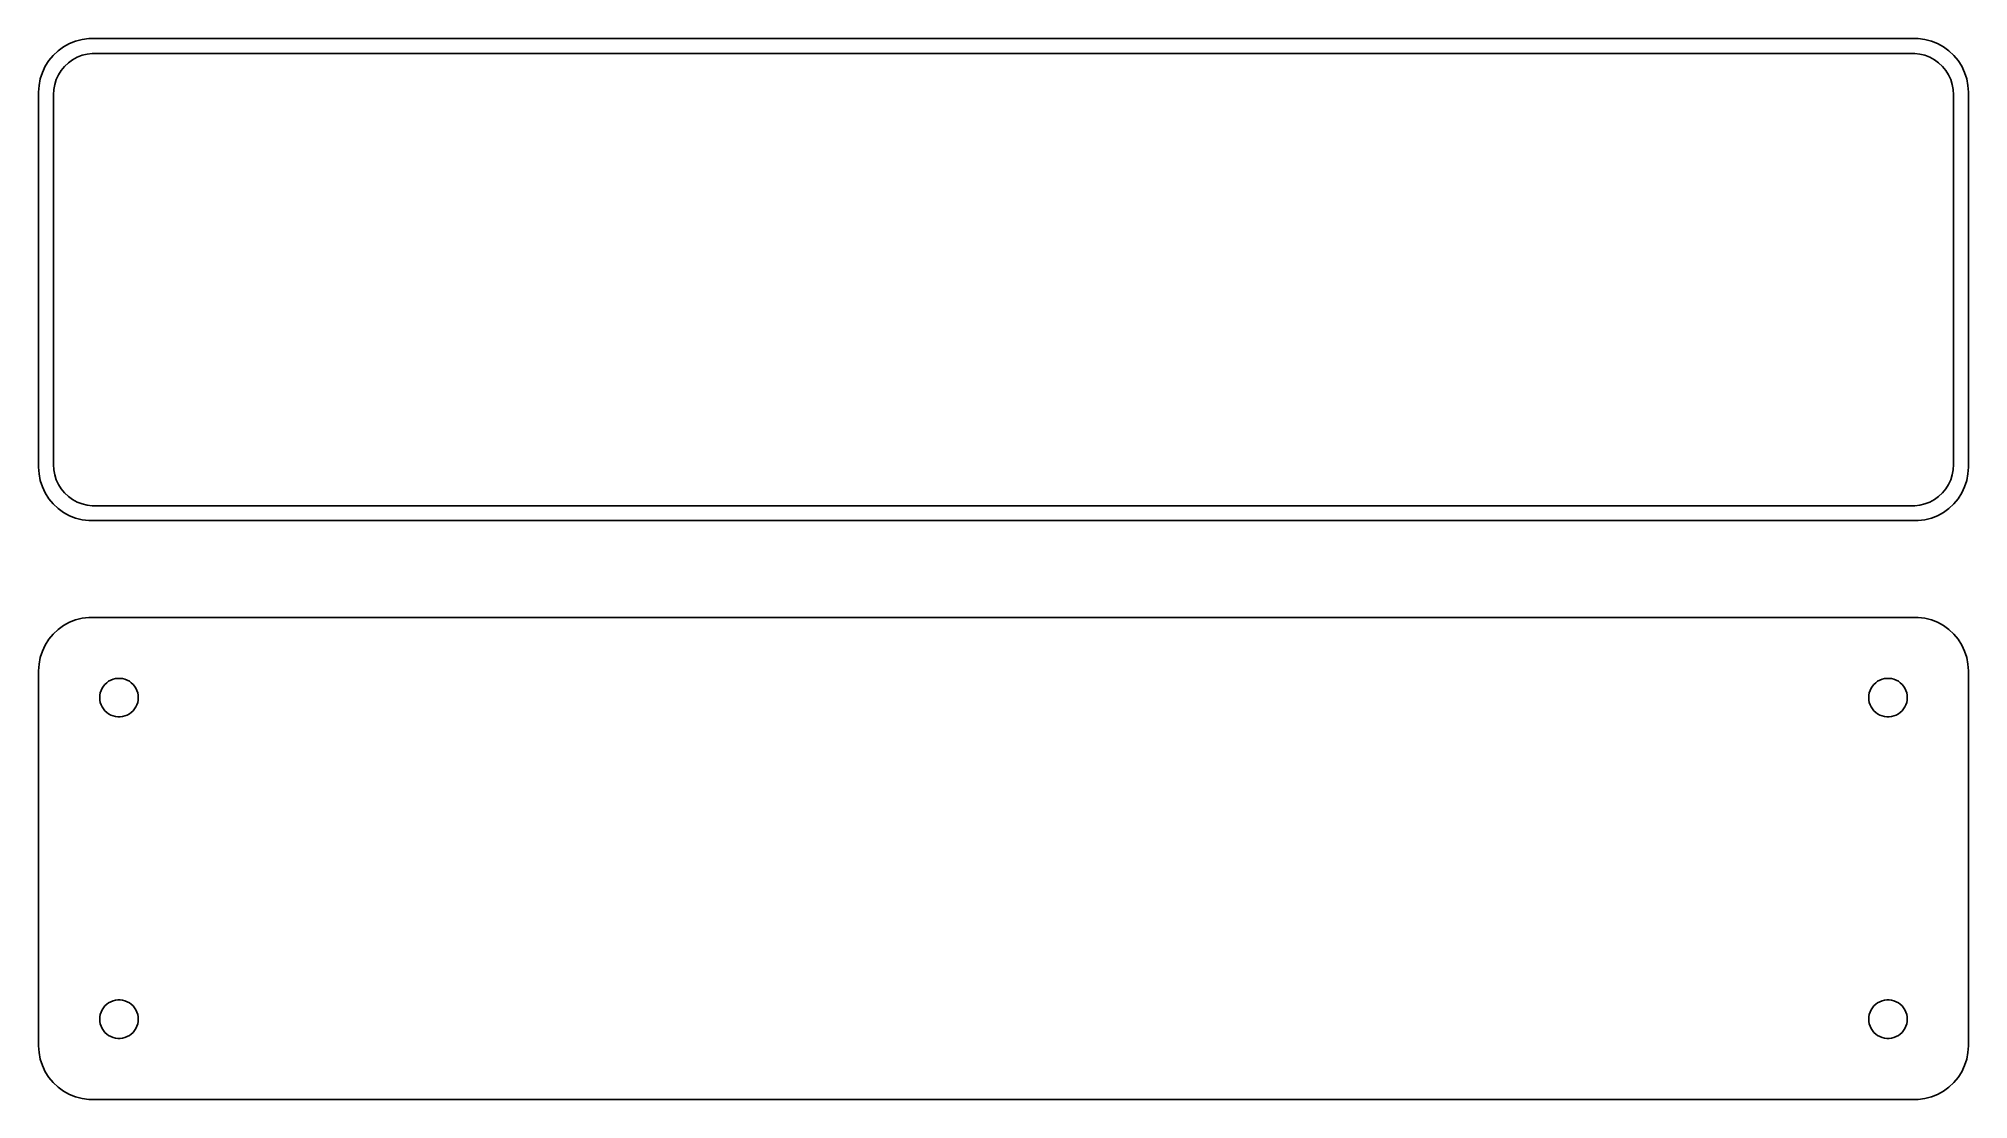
# Model space of a CAD drawing. Header units: metres. Extents: x -90 to 90, y 32 to 130.
import ezdxf

# ---------------------------------------------------------------- set-up
doc = ezdxf.new("R2010")
doc.units = ezdxf.units.M

msp = doc.modelspace()

# ---------------------------------------------------------------- linework, layer by layer
for p, q in [((-87.6791, 129.722), (-88.1871, 129.353)), ((-87.1289, 130.024), (-87.6791, 129.722)), ((-86.5451, 130.255), (-87.1289, 130.024)), ((-85.9369, 130.411), (-86.5451, 130.255)), ((-85.3139, 130.49), (-85.9369, 130.411)), ((85.3139, 130.49), (-85.3139, 130.49)), ((85.9369, 130.411), (85.3139, 130.49)), ((86.5451, 130.255), (85.9369, 130.411)), ((87.1289, 130.024), (86.5451, 130.255)), ((87.6791, 129.722), (87.1289, 130.024)), ((88.1871, 129.353), (87.6791, 129.722)), ((-89.3815, 127.909), (-89.6489, 127.341)), ((-89.0451, 128.439), (-89.3815, 127.909)), ((-88.6448, 128.923), (-89.0451, 128.439)), ((-88.1871, 129.353), (-88.6448, 128.923)), ((-87.8805, 127.524), (-87.5707, 127.899)), ((-87.5707, 127.899), (-87.2165, 128.231)), ((-87.2165, 128.231), (-86.8234, 128.517)), ((-86.8234, 128.517), (-86.3975, 128.751)), ((-86.3975, 128.751), (-85.9457, 128.93)), ((-85.9457, 128.93), (-85.4751, 129.051)), ((-85.4751, 129.051), (-84.993, 129.112)), ((-84.993, 129.112), (84.993, 129.112)), ((84.993, 129.112), (85.4751, 129.051)), ((85.4751, 129.051), (85.9457, 128.93)), ((85.9457, 128.93), (86.3975, 128.751)), ((86.3975, 128.751), (86.8234, 128.517)), ((86.8234, 128.517), (87.2165, 128.231)), ((87.2165, 128.231), (87.5707, 127.899)), ((87.5707, 127.899), (87.8805, 127.524)), ((88.6448, 128.923), (88.1871, 129.353)), ((89.0451, 128.439), (88.6448, 128.923)), ((89.3815, 127.909), (89.0451, 128.439)), ((89.6489, 127.341), (89.3815, 127.909)), ((-89.9606, 126.127), (-90, 125.5)), ((-89.8429, 126.743), (-89.9606, 126.127)), ((-89.6489, 127.341), (-89.8429, 126.743)), ((-88.589, 125.735), (-88.4979, 126.212)), ((-88.4979, 126.212), (-88.3477, 126.674)), ((-88.3477, 126.674), (-88.1408, 127.114)), ((-88.1408, 127.114), (-87.8805, 127.524)), ((87.8805, 127.524), (88.1408, 127.114)), ((88.1408, 127.114), (88.3477, 126.674)), ((88.3477, 126.674), (88.4979, 126.212)), ((88.4979, 126.212), (88.589, 125.735)), ((89.8429, 126.743), (89.6489, 127.341)), ((89.9606, 126.127), (89.8429, 126.743)), ((90, 125.5), (89.9606, 126.127)), ((-90, 125.5), (-90, 90.5)), ((-88.6195, 125.25), (-88.589, 125.735)), ((-88.6195, 90.75), (-88.6195, 125.25)), ((88.589, 125.735), (88.6195, 125.25)), ((88.6195, 125.25), (88.6195, 90.75)), ((90, 90.5), (90, 125.5)), ((-90, 90.5), (-89.9606, 89.8733)), ((-88.589, 90.265), (-88.6195, 90.75)), ((-88.4979, 89.7877), (-88.589, 90.265)), ((88.589, 90.265), (88.4979, 89.7877)), ((88.6195, 90.75), (88.589, 90.265)), ((89.9606, 89.8733), (90, 90.5)), ((-89.9606, 89.8733), (-89.8429, 89.2566)), ((-89.8429, 89.2566), (-89.6489, 88.6594)), ((-89.6489, 88.6594), (-89.3815, 88.0912)), ((-88.3477, 89.3256), (-88.4979, 89.7877)), ((-88.1408, 88.8859), (-88.3477, 89.3256)), ((-87.8805, 88.4756), (-88.1408, 88.8859)), ((-87.5707, 88.1012), (-87.8805, 88.4756)), ((87.8805, 88.4756), (87.5707, 88.1012)), ((88.1408, 88.8859), (87.8805, 88.4756)), ((88.3477, 89.3256), (88.1408, 88.8859)), ((88.4979, 89.7877), (88.3477, 89.3256)), ((89.3815, 88.0912), (89.6489, 88.6594)), ((89.6489, 88.6594), (89.8429, 89.2566)), ((89.8429, 89.2566), (89.9606, 89.8733)), ((-89.3815, 88.0912), (-89.0451, 87.5611)), ((-89.0451, 87.5611), (-88.6448, 87.0773)), ((-88.6448, 87.0773), (-88.1871, 86.6474)), ((-88.1871, 86.6474), (-87.6791, 86.2784)), ((-87.2165, 87.7685), (-87.5707, 88.1012)), ((-86.8234, 87.4829), (-87.2165, 87.7685)), ((-86.3975, 87.2488), (-86.8234, 87.4829)), ((-85.9457, 87.0699), (-86.3975, 87.2488)), ((-85.4751, 86.9491), (-85.9457, 87.0699)), ((-84.993, 86.8882), (-85.4751, 86.9491)), ((84.993, 86.8882), (-84.993, 86.8882)), ((85.4751, 86.9491), (84.993, 86.8882)), ((85.9457, 87.0699), (85.4751, 86.9491)), ((86.3975, 87.2488), (85.9457, 87.0699)), ((86.8234, 87.4829), (86.3975, 87.2488)), ((87.2165, 87.7685), (86.8234, 87.4829)), ((87.5707, 88.1012), (87.2165, 87.7685)), ((87.6791, 86.2784), (88.1871, 86.6474)), ((88.1871, 86.6474), (88.6448, 87.0773)), ((88.6448, 87.0773), (89.0451, 87.5611)), ((89.0451, 87.5611), (89.3815, 88.0912)), ((-87.6791, 86.2784), (-87.1289, 85.9759)), ((-87.1289, 85.9759), (-86.5451, 85.7447)), ((-86.5451, 85.7447), (-85.9369, 85.5886)), ((-85.9369, 85.5886), (-85.3139, 85.5099)), ((-85.3139, 85.5099), (85.3139, 85.5099)), ((85.3139, 85.5099), (85.9369, 85.5886)), ((85.9369, 85.5886), (86.5451, 85.7447)), ((86.5451, 85.7447), (87.1289, 85.9759)), ((87.1289, 85.9759), (87.6791, 86.2784)), ((-87.6791, 75.7216), (-88.1871, 75.3526)), ((-87.1289, 76.0241), (-87.6791, 75.7216)), ((-86.5451, 76.2553), (-87.1289, 76.0241)), ((-85.9369, 76.4114), (-86.5451, 76.2553)), ((-85.3139, 76.4901), (-85.9369, 76.4114)), ((85.3139, 76.4901), (-85.3139, 76.4901)), ((85.9369, 76.4114), (85.3139, 76.4901)), ((86.5451, 76.2553), (85.9369, 76.4114)), ((87.1289, 76.0241), (86.5451, 76.2553)), ((87.6791, 75.7216), (87.1289, 76.0241)), ((88.1871, 75.3526), (87.6791, 75.7216)), ((-89.3815, 73.9088), (-89.6489, 73.3406)), ((-89.0451, 74.4389), (-89.3815, 73.9088)), ((-88.6448, 74.9227), (-89.0451, 74.4389)), ((-88.1871, 75.3526), (-88.6448, 74.9227)), ((88.6448, 74.9227), (88.1871, 75.3526)), ((89.0451, 74.4389), (88.6448, 74.9227)), ((89.3815, 73.9088), (89.0451, 74.4389)), ((89.6489, 73.3406), (89.3815, 73.9088)), ((-89.9606, 72.1267), (-90, 71.5)), ((-89.8429, 72.7434), (-89.9606, 72.1267)), ((-89.6489, 73.3406), (-89.8429, 72.7434)), ((89.8429, 72.7434), (89.6489, 73.3406)), ((89.9606, 72.1267), (89.8429, 72.7434)), ((90, 71.5), (89.9606, 72.1267)), ((-90, 71.5), (-90, 36.5)), ((-83.9562, 70.058), (-83.8121, 70.2322)), ((-83.8121, 70.2322), (-83.6474, 70.3869)), ((-83.6474, 70.3869), (-83.4645, 70.5198)), ((-83.4645, 70.5198), (-83.2664, 70.6287)), ((-83.2664, 70.6287), (-83.0562, 70.7119)), ((-83.0562, 70.7119), (-82.8373, 70.7681)), ((-82.8373, 70.7681), (-82.613, 70.7964)), ((-82.613, 70.7964), (-82.387, 70.7964)), ((-82.387, 70.7964), (-82.1627, 70.7681)), ((-82.1627, 70.7681), (-81.9438, 70.7119)), ((-81.9438, 70.7119), (-81.7336, 70.6287)), ((-81.7336, 70.6287), (-81.5355, 70.5198)), ((-81.5355, 70.5198), (-81.3526, 70.3869)), ((-81.3526, 70.3869), (-81.1879, 70.2322)), ((-81.1879, 70.2322), (-81.0438, 70.058)), ((81.0438, 70.058), (81.1879, 70.2322)), ((81.1879, 70.2322), (81.3526, 70.3869)), ((81.3526, 70.3869), (81.5355, 70.5198)), ((81.5355, 70.5198), (81.7336, 70.6287)), ((81.7336, 70.6287), (81.9438, 70.7119)), ((81.9438, 70.7119), (82.1627, 70.7681)), ((82.1627, 70.7681), (82.387, 70.7964)), ((82.387, 70.7964), (82.613, 70.7964)), ((82.613, 70.7964), (82.8373, 70.7681)), ((82.8373, 70.7681), (83.0562, 70.7119)), ((83.0562, 70.7119), (83.2664, 70.6287)), ((83.2664, 70.6287), (83.4645, 70.5198)), ((83.4645, 70.5198), (83.6474, 70.3869)), ((83.6474, 70.3869), (83.8121, 70.2322)), ((83.8121, 70.2322), (83.9562, 70.058)), ((90, 36.5), (90, 71.5)), ((-84.3, 69), (-84.2858, 69.2256)), ((-84.2858, 68.7744), (-84.3, 69)), ((-84.2858, 69.2256), (-84.2434, 69.4476)), ((-84.2434, 68.5524), (-84.2858, 68.7744)), ((-84.2434, 69.4476), (-84.1736, 69.6626)), ((-84.1736, 68.3374), (-84.2434, 68.5524)), ((-84.1736, 69.6626), (-84.0773, 69.8671)), ((-84.0773, 69.8671), (-83.9562, 70.058)), ((-81.0438, 70.058), (-80.9226, 69.8671)), ((-80.9226, 69.8671), (-80.8264, 69.6626)), ((-80.8264, 69.6626), (-80.7565, 69.4476)), ((-80.7565, 68.5524), (-80.8264, 68.3374)), ((-80.7565, 69.4476), (-80.7142, 69.2256)), ((-80.7142, 68.7744), (-80.7565, 68.5524)), ((-80.7142, 69.2256), (-80.7, 69)), ((-80.7, 69), (-80.7142, 68.7744)), ((80.7, 69), (80.7142, 69.2256)), ((80.7142, 68.7744), (80.7, 69)), ((80.7142, 69.2256), (80.7565, 69.4476)), ((80.7565, 68.5524), (80.7142, 68.7744)), ((80.7565, 69.4476), (80.8264, 69.6626)), ((80.8264, 68.3374), (80.7565, 68.5524)), ((80.8264, 69.6626), (80.9226, 69.8671)), ((80.9226, 69.8671), (81.0438, 70.058)), ((83.9562, 70.058), (84.0773, 69.8671)), ((84.0773, 69.8671), (84.1736, 69.6626)), ((84.1736, 69.6626), (84.2434, 69.4476)), ((84.2434, 68.5524), (84.1736, 68.3374)), ((84.2434, 69.4476), (84.2858, 69.2256)), ((84.2858, 68.7744), (84.2434, 68.5524)), ((84.2858, 69.2256), (84.3, 69)), ((84.3, 69), (84.2858, 68.7744)), ((-84.0773, 68.1328), (-84.1736, 68.3374)), ((-83.9562, 67.942), (-84.0773, 68.1328)), ((-83.8121, 67.7678), (-83.9562, 67.942)), ((-83.6474, 67.6131), (-83.8121, 67.7678)), ((-83.4645, 67.4802), (-83.6474, 67.6131)), ((-83.2664, 67.3713), (-83.4645, 67.4802)), ((-83.0562, 67.2881), (-83.2664, 67.3713)), ((-82.8373, 67.2319), (-83.0562, 67.2881)), ((-82.613, 67.2036), (-82.8373, 67.2319)), ((-82.387, 67.2036), (-82.613, 67.2036)), ((-82.1627, 67.2319), (-82.387, 67.2036)), ((-81.9438, 67.2881), (-82.1627, 67.2319)), ((-81.7336, 67.3713), (-81.9438, 67.2881)), ((-81.5355, 67.4802), (-81.7336, 67.3713)), ((-81.3526, 67.6131), (-81.5355, 67.4802)), ((-81.1879, 67.7678), (-81.3526, 67.6131)), ((-81.0438, 67.942), (-81.1879, 67.7678)), ((-80.9226, 68.1328), (-81.0438, 67.942)), ((-80.8264, 68.3374), (-80.9226, 68.1328)), ((80.9226, 68.1328), (80.8264, 68.3374)), ((81.0438, 67.942), (80.9226, 68.1328)), ((81.1879, 67.7678), (81.0438, 67.942)), ((81.3526, 67.6131), (81.1879, 67.7678)), ((81.5355, 67.4802), (81.3526, 67.6131)), ((81.7336, 67.3713), (81.5355, 67.4802)), ((81.9438, 67.2881), (81.7336, 67.3713)), ((82.1627, 67.2319), (81.9438, 67.2881)), ((82.387, 67.2036), (82.1627, 67.2319)), ((82.613, 67.2036), (82.387, 67.2036)), ((82.8373, 67.2319), (82.613, 67.2036)), ((83.0562, 67.2881), (82.8373, 67.2319)), ((83.2664, 67.3713), (83.0562, 67.2881)), ((83.4645, 67.4802), (83.2664, 67.3713)), ((83.6474, 67.6131), (83.4645, 67.4802)), ((83.8121, 67.7678), (83.6474, 67.6131)), ((83.9562, 67.942), (83.8121, 67.7678)), ((84.0773, 68.1328), (83.9562, 67.942)), ((84.1736, 68.3374), (84.0773, 68.1328)), ((-84.2434, 39.4476), (-84.1736, 39.6626)), ((-84.1736, 39.6626), (-84.0773, 39.8672)), ((-84.0773, 39.8672), (-83.9562, 40.058)), ((-83.9562, 40.058), (-83.8121, 40.2322)), ((-83.8121, 40.2322), (-83.6474, 40.3869)), ((-83.6474, 40.3869), (-83.4645, 40.5198)), ((-83.4645, 40.5198), (-83.2664, 40.6287)), ((-83.2664, 40.6287), (-83.0562, 40.7119)), ((-83.0562, 40.7119), (-82.8373, 40.7681)), ((-82.8373, 40.7681), (-82.613, 40.7964)), ((-82.613, 40.7964), (-82.387, 40.7964)), ((-82.387, 40.7964), (-82.1627, 40.7681)), ((-82.1627, 40.7681), (-81.9438, 40.7119)), ((-81.9438, 40.7119), (-81.7336, 40.6287)), ((-81.7336, 40.6287), (-81.5355, 40.5198)), ((-81.5355, 40.5198), (-81.3526, 40.3869)), ((-81.3526, 40.3869), (-81.1879, 40.2322)), ((-81.1879, 40.2322), (-81.0438, 40.058)), ((-81.0438, 40.058), (-80.9226, 39.8672)), ((-80.9226, 39.8672), (-80.8264, 39.6626)), ((-80.8264, 39.6626), (-80.7565, 39.4476)), ((80.7565, 39.4476), (80.8264, 39.6626)), ((80.8264, 39.6626), (80.9226, 39.8672)), ((80.9226, 39.8672), (81.0438, 40.058)), ((81.0438, 40.058), (81.1879, 40.2322)), ((81.1879, 40.2322), (81.3526, 40.3869)), ((81.3526, 40.3869), (81.5355, 40.5198)), ((81.5355, 40.5198), (81.7336, 40.6287)), ((81.7336, 40.6287), (81.9438, 40.7119)), ((81.9438, 40.7119), (82.1627, 40.7681)), ((82.1627, 40.7681), (82.387, 40.7964)), ((82.387, 40.7964), (82.613, 40.7964)), ((82.613, 40.7964), (82.8373, 40.7681)), ((82.8373, 40.7681), (83.0562, 40.7119)), ((83.0562, 40.7119), (83.2664, 40.6287)), ((83.2664, 40.6287), (83.4645, 40.5198)), ((83.4645, 40.5198), (83.6474, 40.3869)), ((83.6474, 40.3869), (83.8121, 40.2322)), ((83.8121, 40.2322), (83.9562, 40.058)), ((83.9562, 40.058), (84.0773, 39.8672)), ((84.0773, 39.8672), (84.1736, 39.6626)), ((84.1736, 39.6626), (84.2434, 39.4476)), ((-84.3, 39), (-84.2858, 39.2256)), ((-84.2858, 38.7744), (-84.3, 39)), ((-84.2858, 39.2256), (-84.2434, 39.4476)), ((-84.2434, 38.5524), (-84.2858, 38.7744)), ((-84.1736, 38.3374), (-84.2434, 38.5524)), ((-84.0773, 38.1329), (-84.1736, 38.3374)), ((-83.9562, 37.942), (-84.0773, 38.1329)), ((-83.8121, 37.7678), (-83.9562, 37.942)), ((-81.0438, 37.942), (-81.1879, 37.7678)), ((-80.9226, 38.1329), (-81.0438, 37.942)), ((-80.8264, 38.3374), (-80.9226, 38.1329)), ((-80.7565, 38.5524), (-80.8264, 38.3374)), ((-80.7565, 39.4476), (-80.7142, 39.2256)), ((-80.7142, 38.7744), (-80.7565, 38.5524)), ((-80.7142, 39.2256), (-80.7, 39)), ((-80.7, 39), (-80.7142, 38.7744)), ((80.7, 39), (80.7142, 39.2256)), ((80.7142, 38.7744), (80.7, 39)), ((80.7142, 39.2256), (80.7565, 39.4476)), ((80.7565, 38.5524), (80.7142, 38.7744)), ((80.8264, 38.3374), (80.7565, 38.5524)), ((80.9226, 38.1329), (80.8264, 38.3374)), ((81.0438, 37.942), (80.9226, 38.1329)), ((81.1879, 37.7678), (81.0438, 37.942)), ((83.9562, 37.942), (83.8121, 37.7678)), ((84.0773, 38.1329), (83.9562, 37.942)), ((84.1736, 38.3374), (84.0773, 38.1329)), ((84.2434, 38.5524), (84.1736, 38.3374)), ((84.2434, 39.4476), (84.2858, 39.2256)), ((84.2858, 38.7744), (84.2434, 38.5524)), ((84.2858, 39.2256), (84.3, 39)), ((84.3, 39), (84.2858, 38.7744)), ((-90, 36.5), (-89.9606, 35.8733)), ((-83.6474, 37.6131), (-83.8121, 37.7678)), ((-83.4645, 37.4802), (-83.6474, 37.6131)), ((-83.2664, 37.3713), (-83.4645, 37.4802)), ((-83.0562, 37.2881), (-83.2664, 37.3713)), ((-82.8373, 37.2319), (-83.0562, 37.2881)), ((-82.613, 37.2036), (-82.8373, 37.2319)), ((-82.387, 37.2036), (-82.613, 37.2036)), ((-82.1627, 37.2319), (-82.387, 37.2036)), ((-81.9438, 37.2881), (-82.1627, 37.2319)), ((-81.7336, 37.3713), (-81.9438, 37.2881)), ((-81.5355, 37.4802), (-81.7336, 37.3713)), ((-81.3526, 37.6131), (-81.5355, 37.4802)), ((-81.1879, 37.7678), (-81.3526, 37.6131)), ((81.3526, 37.6131), (81.1879, 37.7678)), ((81.5355, 37.4802), (81.3526, 37.6131)), ((81.7336, 37.3713), (81.5355, 37.4802)), ((81.9438, 37.2881), (81.7336, 37.3713)), ((82.1627, 37.2319), (81.9438, 37.2881)), ((82.387, 37.2036), (82.1627, 37.2319)), ((82.613, 37.2036), (82.387, 37.2036)), ((82.8373, 37.2319), (82.613, 37.2036)), ((83.0562, 37.2881), (82.8373, 37.2319)), ((83.2664, 37.3713), (83.0562, 37.2881)), ((83.4645, 37.4802), (83.2664, 37.3713)), ((83.6474, 37.6131), (83.4645, 37.4802)), ((83.8121, 37.7678), (83.6474, 37.6131)), ((89.9606, 35.8733), (90, 36.5)), ((-89.9606, 35.8733), (-89.8429, 35.2566)), ((-89.8429, 35.2566), (-89.6489, 34.6594)), ((-89.6489, 34.6594), (-89.3815, 34.0912)), ((89.3815, 34.0912), (89.6489, 34.6594)), ((89.6489, 34.6594), (89.8429, 35.2566)), ((89.8429, 35.2566), (89.9606, 35.8733)), ((-89.3815, 34.0912), (-89.0451, 33.5611)), ((-89.0451, 33.5611), (-88.6448, 33.0773)), ((-88.6448, 33.0773), (-88.1871, 32.6474)), ((-88.1871, 32.6474), (-87.6791, 32.2784)), ((87.6791, 32.2784), (88.1871, 32.6474)), ((88.1871, 32.6474), (88.6448, 33.0773)), ((88.6448, 33.0773), (89.0451, 33.5611)), ((89.0451, 33.5611), (89.3815, 34.0912)), ((-87.6791, 32.2784), (-87.1289, 31.9759)), ((-87.1289, 31.9759), (-86.5451, 31.7447)), ((-86.5451, 31.7447), (-85.9369, 31.5886)), ((-85.9369, 31.5886), (-85.3139, 31.5099)), ((-85.3139, 31.5099), (85.3139, 31.5099)), ((85.3139, 31.5099), (85.9369, 31.5886)), ((85.9369, 31.5886), (86.5451, 31.7447)), ((86.5451, 31.7447), (87.1289, 31.9759)), ((87.1289, 31.9759), (87.6791, 32.2784))]:
    msp.add_line(p, q)

doc.saveas('drawing.dxf')
